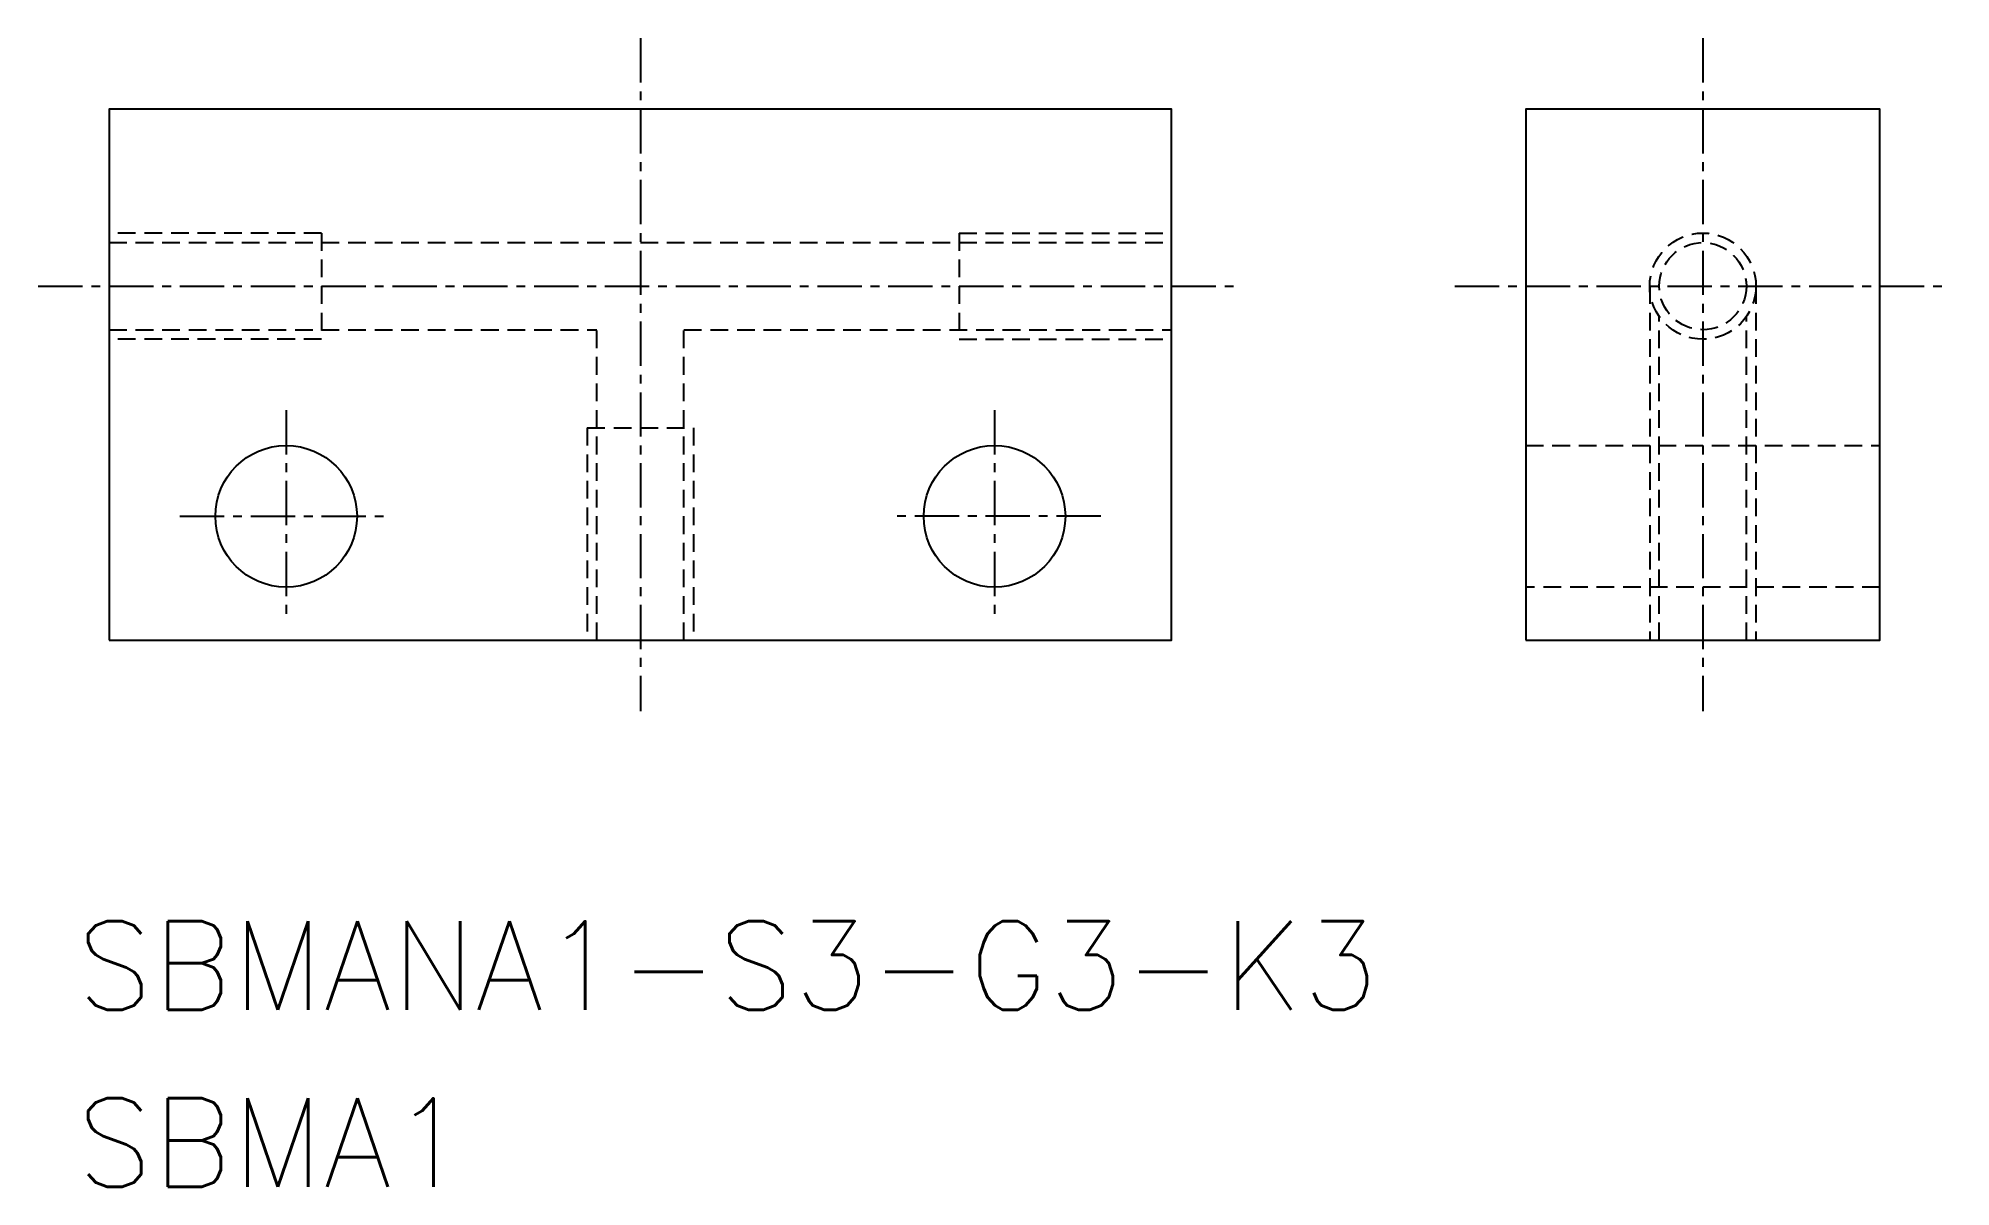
# Model space of a CAD drawing. Extents: x 120 to 174, y 82.1 to 114.5.
import ezdxf
from ezdxf.enums import TextEntityAlignment as Align

# ---------------------------------------------------------------- set-up
doc = ezdxf.new("R2010")
doc.units = 0
doc.linetypes.add('CENTER', pattern=[2, 1.25, -0.25, 0.25, -0.25])
doc.linetypes.add('DASHED', pattern=[0.75, 0.5, -0.25])
doc.layers.get('0').update_dxf_attribs({"linetype": 'CONTINUOUS'})
doc.layers.add('CENTER', color=1, linetype='CENTER')
doc.styles.get("Standard").update_dxf_attribs({"font": 'txt.shx', "bigfont": 'extfont.shx'})

msp = doc.modelspace()

# ---------------------------------------------------------------- linework, layer by layer
at = {"color": 3, "linetype": 'DASHED'}
for p, q in [((128, 109), (122, 109)), ((122, 108.729), (152, 108.729)), ((128, 109), (128, 106)), ((146, 109), (146, 106)), ((146, 109), (152, 109)), ((165.5, 107.5), (165.5, 97.5)), ((168.5, 107.5), (168.5, 97.5)), ((165.771, 97.5), (165.771, 106.641)), ((168.23, 97.5), (168.23, 106.641)), ((122, 106.27), (135.77, 106.27)), ((128, 106), (122, 106)), ((135.77, 97.5), (135.77, 106.27)), ((138.23, 97.5), (138.23, 106.27)), ((138.23, 106.27), (152, 106.27)), ((146, 106), (152, 106)), ((135.5, 103.5), (135.5, 97.5)), ((135.5, 103.5), (138.5, 103.5)), ((138.5, 103.5), (138.5, 97.5)), ((162, 103), (172, 103)), ((172, 99), (162, 99))]:
    msp.add_line(p, q, dxfattribs=at)
at = {"color": 7, "linetype": 'CONTINUOUS'}
for points in [[(122, 97.5), (152, 97.5), (152, 112.5), (122, 112.5)], [(162, 97.5), (172, 97.5), (172, 112.5), (162, 112.5)]]:
    msp.add_lwpolyline(points, close=True, dxfattribs=at)
at = {"color": 3, "linetype": 'DASHED'}
for radius in [1.5, 1.23]:
    msp.add_circle((167, 107.5), radius, dxfattribs=at)
at = {"color": 7, "linetype": 'CONTINUOUS'}
for centre in [(127, 101), (147, 101)]:
    msp.add_circle(centre, 2, dxfattribs=at)
at = {"layer": 'CENTER', "color": 1, "linetype": 'CENTER'}
for p, q in [((137, 114.5), (137, 95.5)), ((167, 114.5), (167, 95.5)), ((120, 107.5), (154, 107.5)), ((160, 107.5), (174, 107.5)), ((127, 104), (127, 98)), ((147, 104), (147, 98)), ((124, 101), (130, 101)), ((150, 101), (144, 101))]:
    msp.add_line(p, q, dxfattribs=at)

# ---------------------------------------------------------------- texts
at = {"color": 7, "linetype": 'CONTINUOUS'}
for s, p in [('SBMANA1-S3-G3-K3', (121.087, 88.318)), ('SBMA1', (121.087, 83.318))]:
    msp.add_text(s, height=2.5, dxfattribs=at).set_placement(p, align=Align.MIDDLE_LEFT)

doc.saveas('drawing.dxf')
